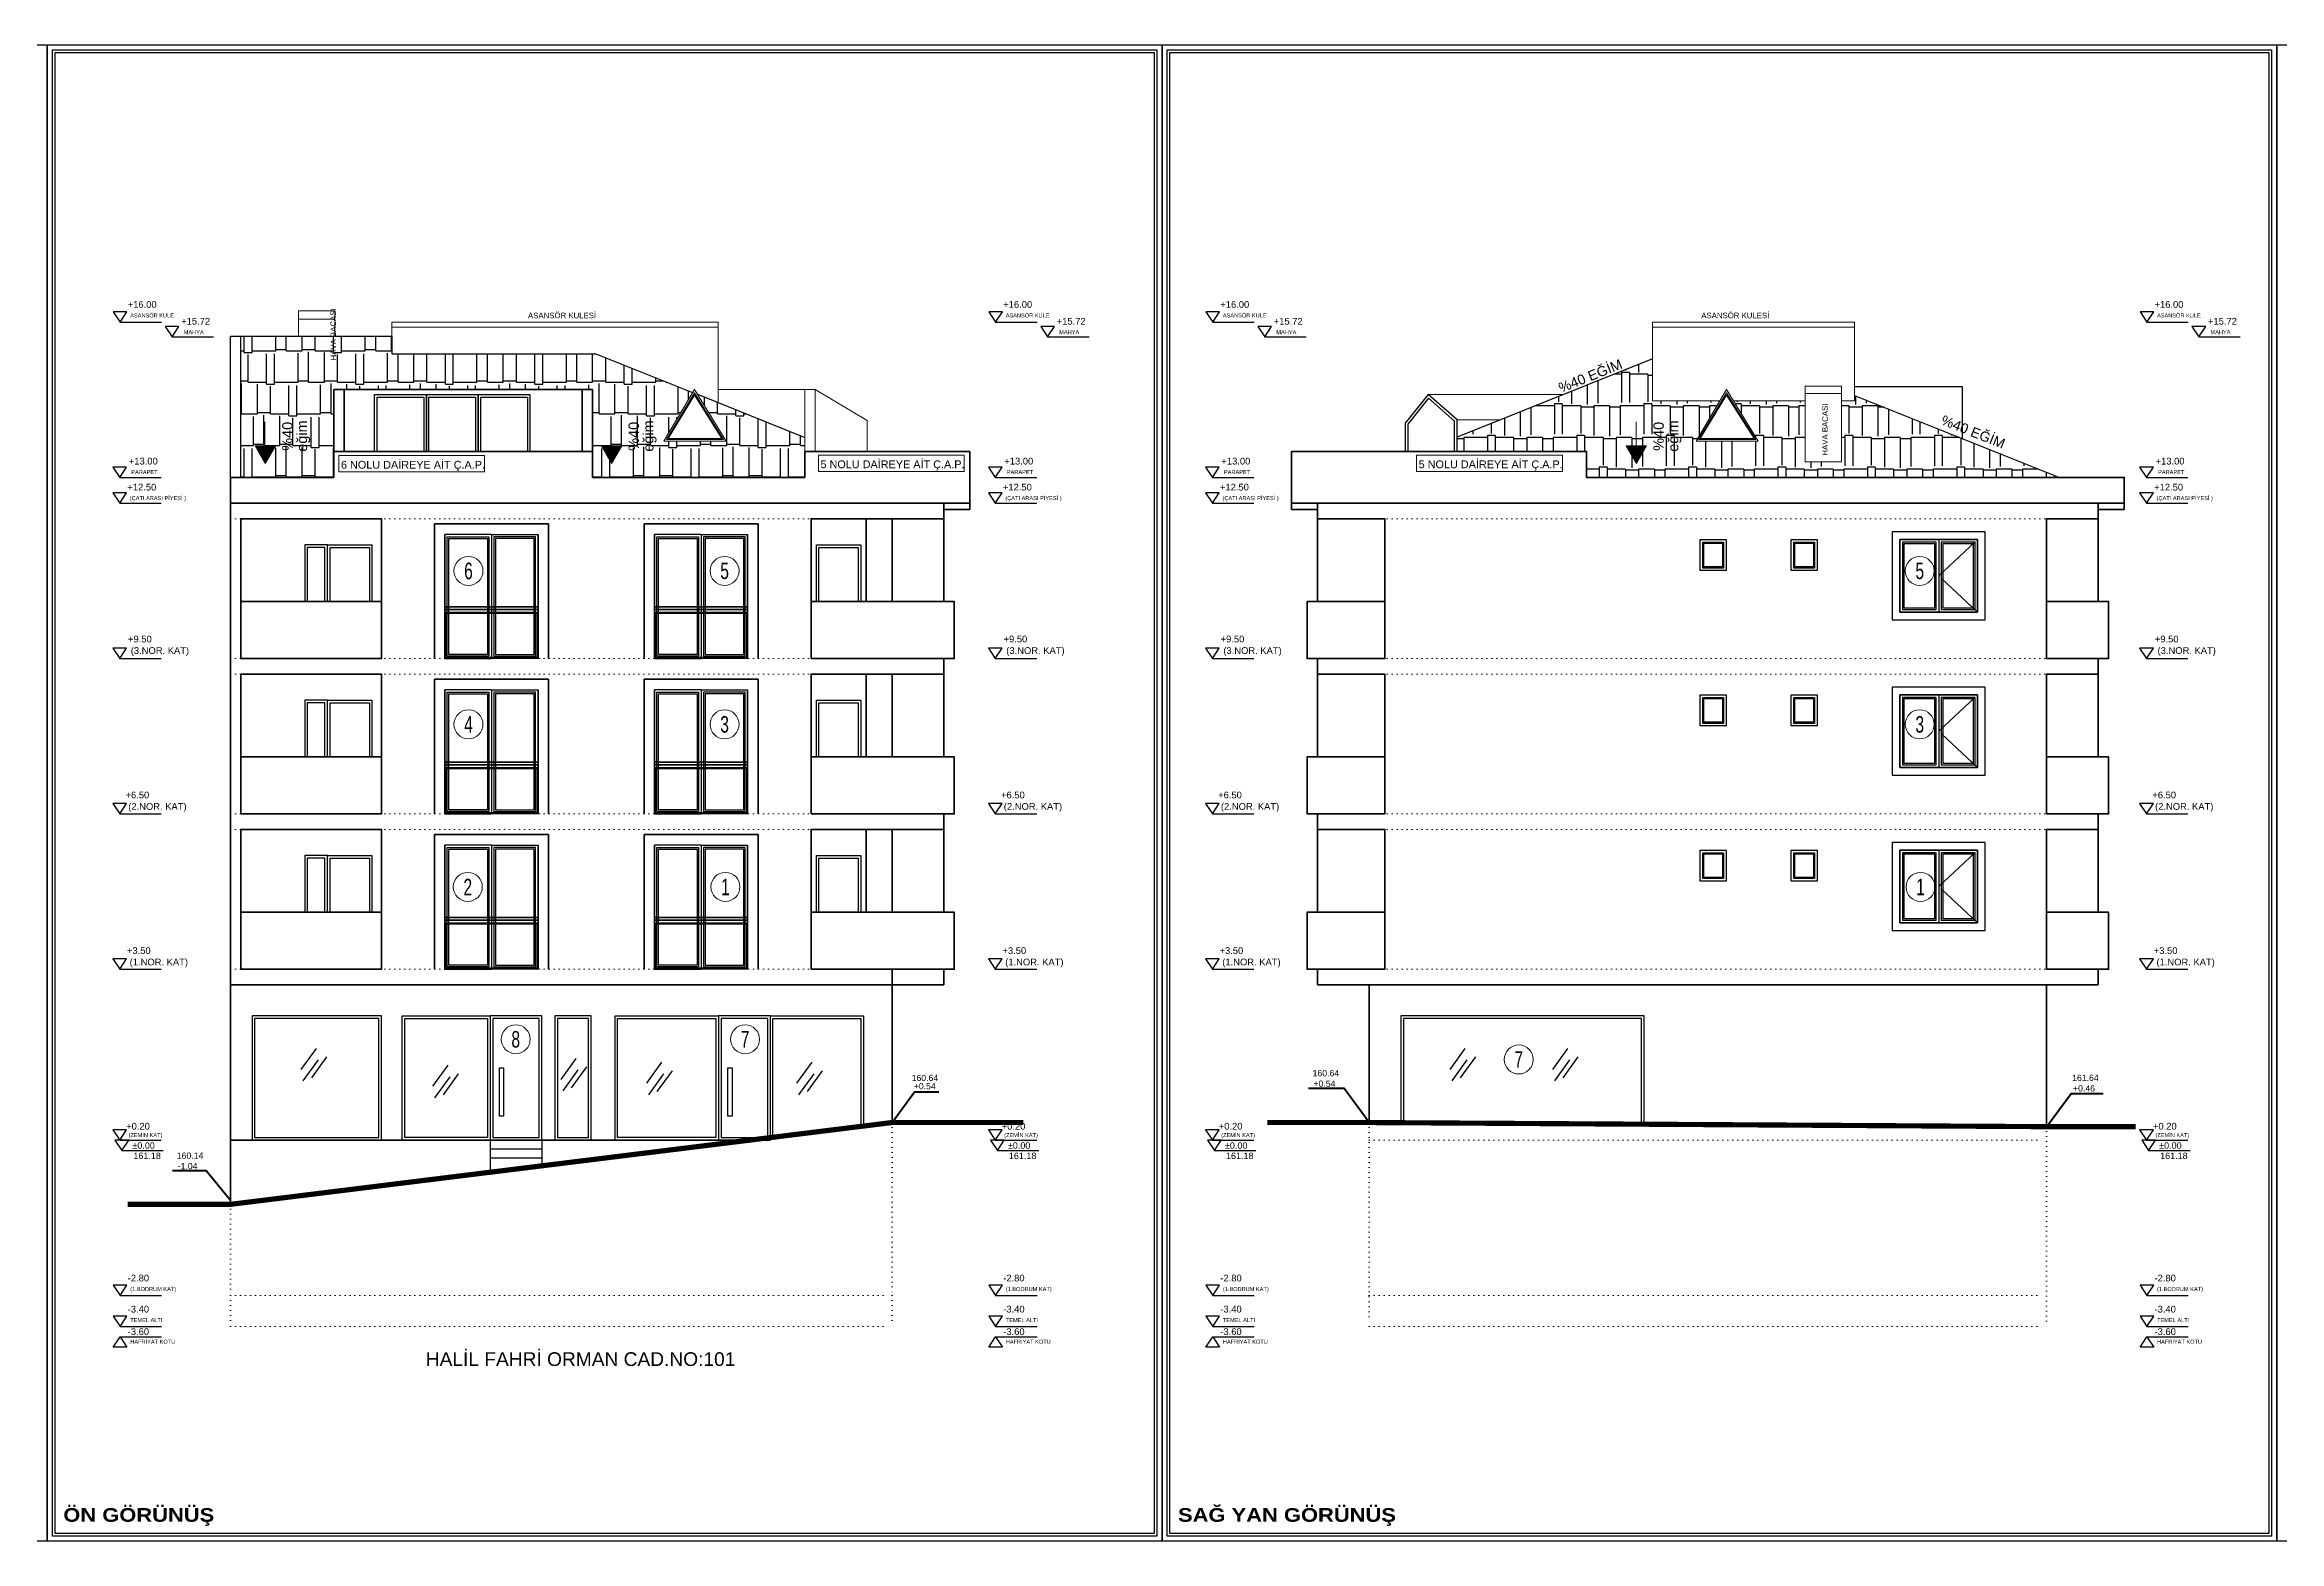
# Model space of a CAD drawing. Extents: x 386248 to 427517, y 4539405 to 4542296.
# Drawn here: x 407766 to 412083, y 4539405 to 4542296 of the extents above; entities that cross this region are included whole.
import ezdxf
from ezdxf.enums import TextEntityAlignment as Align

# ---------------------------------------------------------------- set-up
doc = ezdxf.new("R2010")
doc.units = 0
for name, pattern in [('DOT2', [3.175, 0, -3.175]), ('DUZ', [0]), ('HIDDEN', [9.525, 6.35, -3.175])]:
    doc.linetypes.add(name, pattern=pattern)
for name, color, linetype, lineweight in [('color8', 8, 'Continuous', 15), ('DUVAR', 4, 'Continuous', 35), ('GOR1', 51, 'Continuous', 25), ('GÖRÜNÜŞ', 9, 'Continuous', 30), ('GÖRÜNÜŞLER', 43, 'Continuous', 30), ('ince', 203, 'DUZ', 20), ('KOTLAR', 63, 'Continuous', 30), ('MERDIVEN', 161, 'Continuous', 15), ('MIMARI', 2, 'Continuous', 20), ('SOKAK_ADI', 3, 'Continuous', 0), ('tarama2', 8, 'Continuous', 25), ('TEFRİŞ', 103, 'Continuous', 18), ('YAZI', 7, 'Continuous', 25), ('YAZILAR', 1, 'Continuous', 30), ('ÇATI', 42, 'Continuous', 30)]:
    doc.layers.add(name, color=color, linetype=linetype, lineweight=lineweight)
for name, color, linetype in [('DIM', 7, 'Continuous'), ('DVAR', 24, 'Continuous'), ('pencere', 7, 'Continuous')]:
    doc.layers.add(name, color=color, linetype=linetype)
doc.styles.add('RomanSTA', font='')
doc.styles.get("Standard").update_dxf_attribs({"font": 'arial.ttf'})
doc.styles.add('UNIV', font='', dxfattribs={"width": 0.7})
doc.styles.get('RomanSTA').set_extended_font_data('Arial')
doc.styles.get('UNIV').set_extended_font_data('Comic Sans MS')

# ---------------------------------------------------------------- blocks, each defined once
blk = doc.blocks.new('AKS-NO')
blk.add_circle((0, 0), 35)
at = {"color": 7, "style": 'UNIV', "width": 0.7}
blk.add_attdef('AKS-NO', text='', height=40, dxfattribs=at).set_placement((0, 0), align=Align.MIDDLE)
blk = doc.blocks.new('18011')
at = {"layer": 'DUVAR'}
for p, q in [((394277.7, 4535635.3), (394277.7, 4535895.3)), ((394277.7, 4535895.3), (394497.6, 4535895.3)), ((394497.6, 4535635.3), (394497.6, 4535895.3)), ((394297.7, 4535635.3), (394297.7, 4535875.3)), ((394477.6, 4535635.3), (394477.6, 4535875.3)), ((394297.7, 4535735.3), (394477.6, 4535735.3)), ((394297.7, 4535735.3), (394477.6, 4535735.3)), ((394297.7, 4535735.3), (394477.6, 4535735.3)), ((394297.7, 4535730.3), (394477.6, 4535730.3))]:
    blk.add_line(p, q, dxfattribs=at)
at = {"layer": 'DVAR'}
for points in [[(394297.7, 4535725.3), (394477.6, 4535725.3), (394477.6, 4535635.3), (394297.7, 4535635.3)], [(394299.7, 4535723.3), (394475.6, 4535723.3), (394475.6, 4535637.3), (394299.7, 4535637.3)]]:
    blk.add_lwpolyline(points, close=True, dxfattribs=at)
at = {"layer": 'pencere', "color": 7}
for p, q in [((394297.5, 4535875.3), (394297.5, 4535635.3)), ((394387.6, 4535875.3), (394297.5, 4535875.3)), ((394302.3, 4535640.3), (394302.3, 4535870.3)), ((394302.3, 4535870.3), (394382.7, 4535870.3)), ((394305.2, 4535643.3), (394305.2, 4535867.3)), ((394305.2, 4535867.3), (394379.8, 4535867.3)), ((394379.8, 4535867.3), (394379.8, 4535867.3)), ((394379.8, 4535867.3), (394379.8, 4535643.3)), ((394379.8, 4535867.3), (394379.8, 4535643.3)), ((394382.7, 4535870.3), (394382.7, 4535870.3)), ((394382.7, 4535870.3), (394382.7, 4535640.3)), ((394382.7, 4535870.3), (394382.7, 4535640.3)), ((394387.6, 4535875.3), (394387.6, 4535635.3)), ((394387.6, 4535875.3), (394477.6, 4535875.3)), ((394387.6, 4535875.3), (394387.6, 4535635.3)), ((394392.4, 4535870.3), (394392.4, 4535870.3)), ((394392.4, 4535870.3), (394392.4, 4535640.3)), ((394392.4, 4535870.3), (394392.4, 4535640.3)), ((394472.8, 4535870.3), (394392.4, 4535870.3)), ((394395.3, 4535867.3), (394395.3, 4535867.3)), ((394395.3, 4535867.3), (394395.3, 4535643.3)), ((394395.3, 4535867.3), (394395.3, 4535643.3)), ((394469.9, 4535867.3), (394395.3, 4535867.3)), ((394469.9, 4535643.3), (394469.9, 4535867.3)), ((394472.8, 4535640.3), (394472.8, 4535870.3)), ((394477.6, 4535875.3), (394477.6, 4535635.3)), ((394297.5, 4535635.3), (394387.6, 4535635.3)), ((394382.7, 4535640.3), (394302.3, 4535640.3)), ((394379.8, 4535643.3), (394305.2, 4535643.3)), ((394379.8, 4535643.3), (394379.8, 4535643.3)), ((394382.7, 4535640.3), (394382.7, 4535640.3)), ((394477.6, 4535635.3), (394387.6, 4535635.3)), ((394392.4, 4535640.3), (394392.4, 4535640.3)), ((394392.4, 4535640.3), (394472.8, 4535640.3)), ((394395.3, 4535643.3), (394395.3, 4535643.3)), ((394395.3, 4535643.3), (394469.9, 4535643.3))]:
    blk.add_line(p, q, dxfattribs=at)
at = {"layer": 'pencere', "color": 251, "ltscale": 15}
blk.add_lwpolyline([(394297.7, 4535735.3), (394477.6, 4535735.3), (394477.6, 4535730.3), (394297.7, 4535730.3)], close=True, dxfattribs=at)
blk = doc.blocks.new('KOT KE')
at = {"layer": 'GÖRÜNÜŞLER'}
for p, q in [((447067, 4403103.2), (447080.3, 4403083.2)), ((447093.6, 4403103.2), (447067, 4403103.2)), ((447080.3, 4403083.2), (447093.6, 4403103.2)), ((447080.3, 4403083.2), (447160.3, 4403083.2))]:
    blk.add_line(p, q, dxfattribs=at)
blk = doc.blocks.new('KOKKK')
at = {"layer": 'GÖRÜNÜŞLER'}
for p in [(-48634.8, 135792.5), (-48534.4, 135764.2), (-48635.5, 135492.5), (-48635.5, 135442.5), (-48635.5, 135142.5), (-48635.5, 134842.5), (-48635.5, 134542.5), (-48635.5, 134212.5), (-48631.5, 134192.5), (-48634.8, 133912.5), (-48634.8, 133852.5)]:
    blk.add_blockref('KOT KE', p, dxfattribs=at)
at = {"layer": 'GÖRÜNÜŞLER', "xscale": -1, "rotation": 180}
blk.add_blockref('KOT KE', (-48634.8, 8939998.9), dxfattribs=at)
at = {"layer": 'KOTLAR', "color": 1, "linetype": 'Continuous'}
for s, height, p in [('+16.00', 12.96, (398460.2, 4538903.2)), ('ASANSÖR KULE', 7.776, (398465, 4538884.6)), ('+15.72', 12.96, (398563.5, 4538870.8)), ('MAHYA', 7.78, (398568.4, 4538852.3)), ('+13.00', 12.96, (398462.3, 4538600.6)), ('PARAPET', 7.78, (398467.1, 4538582.1)), ('+12.50', 12.96, (398459.5, 4538550.4)), ('(ÇATI ARASI PİYESİ )', 7.776, (398464.3, 4538531.8)), ('+9.50', 12.96, (398460.8, 4538257)), ('(3.NOR. KAT)', 12.96, (398466.1, 4538234.8)), ('+6.50', 12.96, (398456, 4537955.8)), ('(2.NOR. KAT)', 12.96, (398461.3, 4537933.7)), ('+3.50', 12.96, (398458.7, 4537655.3)), ('(1.NOR. KAT)', 12.96, (398464, 4537633.2)), ('+0.20', 12.96, (398457.2, 4537316.1)), ('(ZEMİN KAT)', 7.776, (398462, 4537301.5)), ('-2.80', 12.96, (398460.2, 4537022.8)), ('-3.40', 12.96, (398460.2, 4536962.8)), ('(1.BODRUM KAT)', 7.776, (398465.1, 4537004.2)), ('-3.60', 12.96, (398460.2, 4536919.4)), ('TEMEL ALTI', 7.78, (398465.1, 4536944.2)), ('HAFRİYAT KOTU', 7.776, (398465.1, 4536902.5))]:
    blk.add_text(s, height=height, rotation=360, dxfattribs=at).set_placement(p)
at = {"layer": 'YAZI', "color": 20, "linetype": 'Continuous'}
for s, p in [('%%p0.00', (398469.2, 4537279.1)), ('161.18', (398471.1, 4537259.1))]:
    blk.add_text(s, height=12.44, dxfattribs=at).set_placement(p)
blk = doc.blocks.new('G$C086A00F8')
blk.add_line((18.9, 80.4), (18.9, 30.3))
blk.add_lwpolyline([(39.4, 34.1), (19.7, 0), (0, 34)], close=True)
for points in [[(19.7, 0), (39.4, 34.1), (0, 34)], [(39.4, 34.1), (0, 34), (19.7, 0), (39.4, 34.1)], [(0, 34), (19.7, 0), (39.4, 34.1), (0, 34)]]:
    blk.add_solid(points)
for s, p in [('%40', (72.5, 24.7)), ('eğim', (100.6, 22.8))]:
    blk.add_text(s, height=20, rotation=90).set_placement(p)

msp = doc.modelspace()

# ---------------------------------------------------------------- hatches: boundary and pattern name
at = {"layer": 'tarama2'}
h = msp.add_hatch(dxfattribs=at)
h.set_pattern_fill('AR-RSHKE', color=16, scale=0.2, angle=360)
h.set_pattern_definition([(360, (10588.43, 3171.74), (129.54, 60.96), [30.48, -25.4, 35.56, -15.24, 45.72, -20.32]), (360, (10618.91, 3174.28), (129.54, 60.96), [25.4, -96.52, 20.32, -30.48]), (360, (10679.87, 3167.93), (129.54, 60.96), [15.24, -157.48]), (90, (10588.428, 3171.74), (-43.18, 60.96), [58.42, -185.42]), (90, (10618.908, 3171.74), (-43.18, 60.96), [57.15, -186.69]), (90, (10644.308, 3171.74), (-43.18, 60.96), [53.34, -190.5]), (90, (10679.868, 3167.93), (-43.18, 60.96), [58.42, -185.42]), (90, (10695.108, 3167.93), (-43.18, 60.96), [58.42, -185.42]), (90, (10740.828, 3171.74), (-43.18, 60.96), [55.88, -187.96])])
h.paths.add_polyline_path([(408325.193, 4541460.014), (408325.193, 4541630.014), (408824.853, 4541630.014), (408824.853, 4541460.014), (409234.977, 4541460.014), (409234.977, 4541537.366), (409027.251, 4541620.457), (409082.631, 4541530.014), (408962.631, 4541530.014), (409018.038, 4541624.142), (408831.302, 4541698.836), (408437.193, 4541698.836), (408437.193, 4541732.014), (408145.193, 4541732.014), (408145.193, 4541460.014)])
h = msp.add_hatch(dxfattribs=at)
h.set_pattern_fill('AR-RSHKE', color=1, scale=0.2, angle=180)
h.set_pattern_definition([(180, (-62204.12, 128703.66), (-129.54, -60.96), [30.48, -25.4, 35.56, -15.24, 45.72, -20.32]), (180, (-62234.6, 128701.12), (-129.54, -60.96), [25.4, -96.52, 20.32, -30.48]), (180, (-62295.56, 128707.47), (-129.54, -60.96), [15.24, -157.48]), (270, (-62204.12, 128703.66), (43.18, -60.96), [58.42, -185.42]), (270, (-62234.6, 128703.66), (43.18, -60.96), [57.15, -186.69]), (270, (-62260, 128703.66), (43.18, -60.96), [53.34, -190.5]), (270, (-62295.56, 128707.47), (43.18, -60.96), [58.42, -185.42]), (270, (-62310.8, 128707.47), (43.18, -60.96), [58.42, -185.42]), (270, (-62356.52, 128703.66), (43.18, -60.96), [55.88, -187.96])])
h.paths.add_polyline_path([(410872.673, 4541689.038), (410700.114, 4541620.014), (410577.287, 4541570.883), (410495.02, 4541537.976), (410495.02, 4541510.014), (410745.094, 4541510.014), (410745.094, 4541460.014), (411658.717, 4541460.014), (411471.635, 4541534.847), (411262.673, 4541618.432), (411262.673, 4541608.014), (411237.673, 4541608.014), (411237.673, 4541490.014), (411167.673, 4541490.014), (411167.673, 4541608.014), (411029.012, 4541608.014), (411076.773, 4541530.014), (410956.773, 4541530.014), (411002.686, 4541608.014), (410872.673, 4541608.014)])

# ---------------------------------------------------------------- linework, layer by layer
at = {"layer": 'color8'}
for p, q in [((409021.448, 4541629.934), (408962.631, 4541530.014)), ((409021.448, 4541623.226), (408967.485, 4541533.014)), ((409021.448, 4541618.754), (408970.721, 4541535.014)), ((409021.448, 4541629.934), (409082.631, 4541530.014)), ((409021.448, 4541623.226), (409077.777, 4541533.014)), ((409021.448, 4541618.754), (409074.541, 4541535.014)), ((409067.193, 4541630.014), (409254.977, 4541630.014)), ((409234.977, 4541460.014), (409234.977, 4541630.014)), ((409254.977, 4541510.014), (409254.977, 4541630.014)), ((409254.977, 4541630.014), (409355.474, 4541570.014)), ((411015.589, 4541629.934), (410956.773, 4541530.014)), ((411015.589, 4541623.226), (410961.627, 4541533.014)), ((411015.589, 4541618.754), (410964.863, 4541535.014)), ((411015.589, 4541629.934), (411076.773, 4541530.014)), ((411015.589, 4541623.226), (411071.918, 4541533.014)), ((411015.589, 4541618.754), (411068.682, 4541535.014)), ((409355.474, 4541510.014), (409355.474, 4541570.014)), ((409082.631, 4541530.014), (408962.631, 4541530.014)), ((409077.777, 4541533.014), (408967.485, 4541533.014)), ((409074.541, 4541535.014), (408970.721, 4541535.014)), ((411076.773, 4541530.014), (410956.773, 4541530.014)), ((411071.918, 4541533.014), (410961.627, 4541533.014)), ((411068.682, 4541535.014), (410964.863, 4541535.014))]:
    msp.add_line(p, q, dxfattribs=at)
at = {"layer": 'DUVAR'}
for p, q in [((408325.193, 4541460.014), (408325.193, 4541630.014)), ((408325.193, 4541630.014), (408824.853, 4541630.014)), ((408345.193, 4541510.014), (408345.193, 4541630.014)), ((408804.806, 4541510.014), (408804.806, 4541630.014)), ((408824.853, 4541460.014), (408824.853, 4541630.014)), ((409234.977, 4541460.014), (409234.977, 4541510.014)), ((409234.977, 4541510.014), (409553.358, 4541510.014)), ((409553.358, 4541460.014), (409553.358, 4541510.014)), ((408125.193, 4541110.014), (408125.193, 4541410.014)), ((409353.358, 4541220.014), (409353.358, 4541380.014)), ((409403.509, 4541220.014), (409403.509, 4541380.014)), ((409503.358, 4541410.014), (409503.358, 4541220.014)), ((410225.114, 4541410.014), (410225.114, 4541220.014)), ((411733.717, 4541410.014), (411733.717, 4541220.014)), ((408125.193, 4540810.014), (408125.193, 4541110.014)), ((409353.358, 4540920.014), (409353.358, 4541080.014)), ((409403.509, 4540920.014), (409403.509, 4541080.014)), ((409503.358, 4541110.014), (409503.358, 4540920.014)), ((410225.114, 4541110.014), (410225.114, 4540920.014)), ((411733.717, 4541110.014), (411733.717, 4540920.014)), ((408125.193, 4540510.014), (408125.193, 4540810.014)), ((409353.358, 4540620.014), (409353.358, 4540780.014)), ((409403.509, 4540620.014), (409403.509, 4540780.014)), ((409503.358, 4540810.014), (409503.358, 4540620.014)), ((410225.114, 4540810.014), (410225.114, 4540620.014)), ((411733.717, 4540810.014), (411733.717, 4540620.014)), ((408125.193, 4540510.014), (408125.193, 4540056.014)), ((408125.193, 4540480.014), (409503.358, 4540480.014)), ((409403.358, 4540510.014), (409403.358, 4540214.014)), ((409503.358, 4540510.014), (409503.358, 4540480.014)), ((410225.114, 4540510.014), (410225.114, 4540480.014)), ((410225.114, 4540480.014), (411733.717, 4540480.014)), ((410325.114, 4540480.014), (410325.114, 4540214.014)), ((411633.717, 4540480.014), (411633.717, 4540206.014)), ((411733.717, 4540510.014), (411733.717, 4540480.014)), ((408125.193, 4540180.014), (409128.31, 4540180.014))]:
    msp.add_line(p, q, dxfattribs=at)
for points in [[(408325.193, 4541460.014), (408325.193, 4541510.014), (408824.853, 4541510.014), (408824.853, 4541460.014)], [(410175.114, 4541460.014), (410175.114, 4541510.014), (410745.094, 4541510.014), (410745.094, 4541460.014)], [(408125.193, 4541410.014), (408125.193, 4541460.014), (408325.193, 4541460.014)], [(409553.358, 4541460.014), (409553.358, 4541410.014), (409503.358, 4541410.014), (408125.193, 4541410.014)], [(408824.853, 4541460.014), (409234.977, 4541460.014)], [(410175.114, 4541460.014), (410175.114, 4541410.014), (411783.717, 4541410.014), (411783.717, 4541460.014), (410745.094, 4541460.014)], [(408145.193, 4541110.014), (408416.806, 4541110.014), (408416.806, 4541220.014), (408145.193, 4541220.014), (408145.193, 4541110.014), (408145.193, 4541380.014), (408416.806, 4541380.014), (408416.806, 4541220.014)], [(409246.806, 4541220.014), (409246.806, 4541380.014), (409503.358, 4541380.014)], [(409553.358, 4541410.014), (409553.358, 4541398.014), (409503.358, 4541398.014)], [(410225.114, 4541410.014), (410175.114, 4541410.014), (410175.114, 4541398.014), (410225.114, 4541398.014)], [(410225.114, 4541110.014), (410355.114, 4541110.014), (410355.114, 4541220.014), (410225.114, 4541220.014), (410355.114, 4541220.014), (410355.114, 4541380.014), (410225.114, 4541380.014)], [(411633.717, 4541110.014), (411633.717, 4541380.014), (411733.717, 4541380.014)], [(411733.717, 4541410.014), (411783.717, 4541410.014), (411783.717, 4541398.014), (411733.717, 4541398.014)], [(410225.114, 4541220.014), (410205.114, 4541220.014), (410205.114, 4541110.014), (410225.114, 4541110.014)], [(411633.717, 4541110.014), (411753.717, 4541110.014), (411753.717, 4541220.014), (411633.717, 4541220.014), (411633.717, 4541110.014)], [(408145.193, 4540810.014), (408416.806, 4540810.014), (408416.806, 4540920.014), (408145.193, 4540920.014), (408145.193, 4540810.014), (408145.193, 4541080.014), (408416.806, 4541080.014), (408416.806, 4540920.014)], [(409246.806, 4540920.014), (409246.806, 4541080.014), (409503.358, 4541080.014)], [(410225.114, 4540810.014), (410355.114, 4540810.014), (410355.114, 4540920.014), (410225.114, 4540920.014), (410355.114, 4540920.014), (410355.114, 4541080.014), (410225.114, 4541080.014)], [(411633.717, 4540810.014), (411633.717, 4541080.014), (411733.717, 4541080.014)], [(410225.114, 4540920.014), (410205.114, 4540920.014), (410205.114, 4540810.014), (410225.114, 4540810.014)], [(411633.717, 4540810.014), (411753.717, 4540810.014), (411753.717, 4540920.014), (411633.717, 4540920.014), (411633.717, 4540810.014)], [(408145.193, 4540510.014), (408416.806, 4540510.014), (408416.806, 4540620.014), (408145.193, 4540620.014), (408145.193, 4540510.014), (408145.193, 4540780.014), (408416.806, 4540780.014), (408416.806, 4540620.014)], [(409246.806, 4540620.014), (409246.806, 4540780.014), (409503.358, 4540780.014)], [(410225.114, 4540510.014), (410355.114, 4540510.014), (410355.114, 4540620.014), (410225.114, 4540620.014), (410355.114, 4540620.014), (410355.114, 4540780.014), (410225.114, 4540780.014)], [(411633.717, 4540510.014), (411633.717, 4540780.014), (411733.717, 4540780.014)], [(410225.114, 4540620.014), (410205.114, 4540620.014), (410205.114, 4540510.014), (410225.114, 4540510.014)], [(411633.717, 4540510.014), (411753.717, 4540510.014), (411753.717, 4540620.014), (411633.717, 4540620.014), (411633.717, 4540510.014)]]:
    msp.add_lwpolyline(points, dxfattribs=at)
for points in [[(409246.806, 4541110.014), (409523.358, 4541110.014), (409523.358, 4541220.014), (409246.806, 4541220.014)], [(409246.806, 4540810.014), (409523.358, 4540810.014), (409523.358, 4540920.014), (409246.806, 4540920.014)], [(409246.806, 4540510.014), (409523.358, 4540510.014), (409523.358, 4540620.014), (409246.806, 4540620.014)]]:
    msp.add_lwpolyline(points, close=True, dxfattribs=at)
at = {"layer": 'DVAR'}
for points in [[(411515.38, 4541355.014), (411335.395, 4541355.014), (411335.395, 4541185.014), (411515.38, 4541185.014)], [(411500.38, 4541340.014), (411350.395, 4541340.014), (411350.395, 4541200.014), (411500.38, 4541200.014)], [(411515.38, 4541055.014), (411335.395, 4541055.014), (411335.395, 4540885.014), (411515.38, 4540885.014)], [(411500.38, 4541040.014), (411350.395, 4541040.014), (411350.395, 4540900.014), (411500.38, 4540900.014)], [(411515.38, 4540755.014), (411335.395, 4540755.014), (411335.395, 4540585.014), (411515.38, 4540585.014)], [(411500.38, 4540740.014), (411350.395, 4540740.014), (411350.395, 4540600.014), (411500.38, 4540600.014)]]:
    msp.add_lwpolyline(points, close=True, dxfattribs=at)
at = {"layer": 'GOR1'}
msp.add_lwpolyline([(411471.635, 4541534.847), (411471.635, 4541634.847), (411262.673, 4541634.847)], dxfattribs=at)
at = {"layer": 'GOR1', "color": 3, "lineweight": 40}
for points in [[(409403.358, 4540214.014), (409446.668, 4540273.409), (409493.814, 4540273.409)], [(410325.114, 4540214.014), (410276.89, 4540279.45), (410207.711, 4540279.45)], [(411633.717, 4540206.014), (411681.452, 4540270.017), (411743.314, 4540270.017)], [(408125.193, 4540063.707), (408078.493, 4540120.437), (408013.035, 4540120.437)]]:
    msp.add_lwpolyline(points, dxfattribs=at)
at = {"layer": 'ince'}
for p, q in [((408437.193, 4541760.014), (409067.193, 4541760.014)), ((408437.193, 4541732.014), (408437.193, 4541760.014)), ((408437.193, 4541750.014), (409067.193, 4541750.014)), ((409067.193, 4541760.014), (409067.193, 4541604.48)), ((410872.673, 4541760.014), (410872.673, 4541608.014)), ((410872.673, 4541760.014), (411262.673, 4541760.014)), ((410872.673, 4541750.014), (411262.673, 4541750.014)), ((411262.673, 4541608.014), (411262.673, 4541760.014)), ((411002.686, 4541608.014), (410872.673, 4541608.014)), ((411167.673, 4541608.014), (411029.012, 4541608.014)), ((411262.673, 4541608.014), (411237.673, 4541608.014)), ((410394.752, 4541564.597), (410394.752, 4541510.014)), ((410495.02, 4541570.883), (410495.02, 4541510.014))]:
    msp.add_line(p, q, dxfattribs=at)
at = {"layer": 'ince', "linetype": 'DOT2', "ltscale": 3}
for p, q in [((408125.193, 4541410.014), (409503.358, 4541410.014)), ((408125.193, 4541380.014), (409503.358, 4541380.014)), ((410225.114, 4541410.014), (411733.717, 4541410.014)), ((410225.114, 4541380.014), (411733.717, 4541380.014)), ((408125.193, 4541110.014), (409503.358, 4541110.014)), ((408125.193, 4541080.014), (409503.358, 4541080.014)), ((410225.114, 4541110.014), (411733.717, 4541110.014)), ((410225.114, 4541080.014), (411733.717, 4541080.014)), ((408125.193, 4540810.014), (409503.358, 4540810.014)), ((408125.193, 4540780.014), (409503.358, 4540780.014)), ((410225.114, 4540810.014), (411733.717, 4540810.014)), ((410225.114, 4540780.014), (411733.717, 4540780.014)), ((408125.193, 4540510.014), (409503.358, 4540510.014)), ((410225.114, 4540510.014), (411733.717, 4540510.014)), ((409403.358, 4540214.014), (409403.358, 4539880.014)), ((410325.114, 4540214.014), (410325.114, 4539820.014)), ((410325.114, 4540180.014), (411633.717, 4540180.014)), ((411633.717, 4540206.014), (411633.717, 4539820.014)), ((408125.193, 4540056.014), (408125.193, 4539880.014)), ((408125.193, 4539880.014), (409403.358, 4539880.014)), ((408125.193, 4539880.014), (408125.193, 4539820.014)), ((409403.358, 4539880.014), (409403.358, 4539820.014)), ((410325.114, 4539880.014), (411633.717, 4539880.014)), ((408125.193, 4539820.014), (409403.358, 4539820.014)), ((410325.114, 4539820.014), (411633.717, 4539820.014))]:
    msp.add_line(p, q, dxfattribs=at)
at = {"layer": 'ince'}
for points in [[(408326.806, 4541732.014), (408326.806, 4541782.014), (408256.806, 4541782.014), (408256.806, 4541732.014), (408326.806, 4541732.014)], [(410438.858, 4541620.014), (410394.752, 4541564.597)], [(410438.858, 4541620.014), (410495.02, 4541570.883)], [(410438.858, 4541620.014), (410700.114, 4541620.014)], [(410495.02, 4541570.883), (410577.287, 4541570.883)]]:
    msp.add_lwpolyline(points, dxfattribs=at)
for points in [[(408256.806, 4541782.014), (408326.806, 4541782.014), (408326.806, 4541765.347), (408256.806, 4541765.347)], [(411167.673, 4541635.926), (411237.673, 4541635.926), (411237.673, 4541490.014), (411167.673, 4541490.014)], [(411167.673, 4541635.926), (411237.673, 4541635.926), (411237.673, 4541622.247), (411167.673, 4541622.247)]]:
    msp.add_lwpolyline(points, close=True, dxfattribs=at)
at = {"layer": 'MIMARI'}
for points in [[(408334.804, 4541502.133), (408616.308, 4541502.133), (408616.308, 4541470.634), (408334.804, 4541470.634)], [(409261.187, 4541503.031), (409542.69, 4541503.031), (409542.69, 4541471.532), (409261.187, 4541471.532)], [(410416.82, 4541503.031), (410698.324, 4541503.031), (410698.324, 4541471.532), (410416.82, 4541471.532)]]:
    msp.add_lwpolyline(points, close=True, dxfattribs=at)
at = {"layer": 'pencere', "color": 7}
for p, q in [((411350.38, 4541340.014), (411350.395, 4541340.014)), ((411350.38, 4541200.014), (411350.38, 4541340.014)), ((411350.395, 4541340.014), (411350.395, 4541200.014)), ((411350.395, 4541340.014), (411425.321, 4541340.014)), ((411355.223, 4541335.014), (411355.226, 4541335.014)), ((411355.223, 4541335.014), (411355.223, 4541205.014)), ((411355.226, 4541335.014), (411355.226, 4541205.014)), ((411420.492, 4541335.014), (411355.226, 4541335.014)), ((411358.123, 4541332.014), (411358.128, 4541332.014)), ((411358.123, 4541332.014), (411358.123, 4541208.014)), ((411358.128, 4541332.014), (411358.128, 4541208.014)), ((411417.598, 4541332.014), (411358.128, 4541332.014)), ((411417.598, 4541208.014), (411417.598, 4541332.014)), ((411420.492, 4541205.014), (411420.492, 4541335.014)), ((411425.321, 4541340.014), (411425.321, 4541200.014)), ((411425.321, 4541340.014), (411500.38, 4541340.014)), ((411430.149, 4541335.014), (411430.152, 4541335.014)), ((411430.149, 4541335.014), (411430.149, 4541205.014)), ((411430.152, 4541335.014), (411430.152, 4541205.014)), ((411495.567, 4541335.014), (411430.152, 4541335.014)), ((411433.049, 4541332.014), (411433.053, 4541332.014)), ((411433.049, 4541332.014), (411433.049, 4541208.014)), ((411433.053, 4541332.014), (411433.053, 4541208.014)), ((411492.672, 4541332.014), (411433.053, 4541332.014)), ((411492.672, 4541208.014), (411492.672, 4541332.014)), ((411495.567, 4541205.014), (411495.567, 4541335.014)), ((411500.38, 4541340.014), (411500.38, 4541200.014)), ((411355.226, 4541205.014), (411355.223, 4541205.014)), ((411355.226, 4541205.014), (411420.492, 4541205.014)), ((411358.128, 4541208.014), (411358.123, 4541208.014)), ((411358.128, 4541208.014), (411417.598, 4541208.014)), ((411430.152, 4541205.014), (411430.149, 4541205.014)), ((411430.152, 4541205.014), (411495.567, 4541205.014)), ((411433.053, 4541208.014), (411433.049, 4541208.014)), ((411433.053, 4541208.014), (411492.672, 4541208.014)), ((411350.395, 4541200.014), (411350.38, 4541200.014)), ((411425.321, 4541200.014), (411350.395, 4541200.014)), ((411500.38, 4541200.014), (411425.321, 4541200.014)), ((411350.38, 4541040.014), (411350.395, 4541040.014)), ((411350.38, 4540900.014), (411350.38, 4541040.014)), ((411350.395, 4541040.014), (411350.395, 4540900.014)), ((411350.395, 4541040.014), (411425.321, 4541040.014)), ((411355.223, 4541035.014), (411355.226, 4541035.014)), ((411355.223, 4541035.014), (411355.223, 4540905.014)), ((411355.226, 4541035.014), (411355.226, 4540905.014)), ((411420.492, 4541035.014), (411355.226, 4541035.014)), ((411358.123, 4541032.014), (411358.128, 4541032.014)), ((411358.123, 4541032.014), (411358.123, 4540908.014)), ((411358.128, 4541032.014), (411358.128, 4540908.014)), ((411417.598, 4541032.014), (411358.128, 4541032.014)), ((411417.598, 4540908.014), (411417.598, 4541032.014)), ((411420.492, 4540905.014), (411420.492, 4541035.014)), ((411425.321, 4541040.014), (411425.321, 4540900.014)), ((411425.321, 4541040.014), (411500.38, 4541040.014)), ((411430.149, 4541035.014), (411430.152, 4541035.014)), ((411430.149, 4541035.014), (411430.149, 4540905.014)), ((411430.152, 4541035.014), (411430.152, 4540905.014)), ((411495.567, 4541035.014), (411430.152, 4541035.014)), ((411433.049, 4541032.014), (411433.053, 4541032.014)), ((411433.049, 4541032.014), (411433.049, 4540908.014)), ((411433.053, 4541032.014), (411433.053, 4540908.014)), ((411492.672, 4541032.014), (411433.053, 4541032.014)), ((411492.672, 4540908.014), (411492.672, 4541032.014)), ((411495.567, 4540905.014), (411495.567, 4541035.014)), ((411500.38, 4541040.014), (411500.38, 4540900.014)), ((411355.226, 4540905.014), (411355.223, 4540905.014)), ((411355.226, 4540905.014), (411420.492, 4540905.014)), ((411358.128, 4540908.014), (411358.123, 4540908.014)), ((411358.128, 4540908.014), (411417.598, 4540908.014)), ((411430.152, 4540905.014), (411430.149, 4540905.014)), ((411430.152, 4540905.014), (411495.567, 4540905.014)), ((411433.053, 4540908.014), (411433.049, 4540908.014)), ((411433.053, 4540908.014), (411492.672, 4540908.014)), ((411350.395, 4540900.014), (411350.38, 4540900.014)), ((411425.321, 4540900.014), (411350.395, 4540900.014)), ((411500.38, 4540900.014), (411425.321, 4540900.014)), ((411350.38, 4540740.014), (411350.395, 4540740.014)), ((411350.38, 4540600.014), (411350.38, 4540740.014)), ((411350.395, 4540740.014), (411350.395, 4540600.014)), ((411350.395, 4540740.014), (411425.321, 4540740.014)), ((411355.223, 4540735.014), (411355.226, 4540735.014)), ((411355.223, 4540735.014), (411355.223, 4540605.014)), ((411355.226, 4540735.014), (411355.226, 4540605.014)), ((411420.492, 4540735.014), (411355.226, 4540735.014)), ((411358.123, 4540732.014), (411358.128, 4540732.014)), ((411358.123, 4540732.014), (411358.123, 4540608.014)), ((411358.128, 4540732.014), (411358.128, 4540608.014)), ((411417.598, 4540732.014), (411358.128, 4540732.014)), ((411417.598, 4540608.014), (411417.598, 4540732.014)), ((411420.492, 4540605.014), (411420.492, 4540735.014)), ((411425.321, 4540740.014), (411425.321, 4540600.014)), ((411425.321, 4540740.014), (411500.38, 4540740.014)), ((411430.149, 4540735.014), (411430.152, 4540735.014)), ((411430.149, 4540735.014), (411430.149, 4540605.014)), ((411430.152, 4540735.014), (411430.152, 4540605.014)), ((411495.567, 4540735.014), (411430.152, 4540735.014)), ((411433.049, 4540732.014), (411433.053, 4540732.014)), ((411433.049, 4540732.014), (411433.049, 4540608.014)), ((411433.053, 4540732.014), (411433.053, 4540608.014)), ((411492.672, 4540732.014), (411433.053, 4540732.014)), ((411492.672, 4540608.014), (411492.672, 4540732.014)), ((411495.567, 4540605.014), (411495.567, 4540735.014)), ((411500.38, 4540740.014), (411500.38, 4540600.014)), ((411350.395, 4540600.014), (411350.38, 4540600.014)), ((411425.321, 4540600.014), (411350.395, 4540600.014)), ((411355.226, 4540605.014), (411355.223, 4540605.014)), ((411355.226, 4540605.014), (411420.492, 4540605.014)), ((411358.128, 4540608.014), (411358.123, 4540608.014)), ((411358.128, 4540608.014), (411417.598, 4540608.014)), ((411500.38, 4540600.014), (411425.321, 4540600.014)), ((411430.152, 4540605.014), (411430.149, 4540605.014)), ((411430.152, 4540605.014), (411495.567, 4540605.014)), ((411433.053, 4540608.014), (411433.049, 4540608.014)), ((411433.053, 4540608.014), (411492.672, 4540608.014))]:
    msp.add_line(p, q, dxfattribs=at)
at = {"layer": 'pencere'}
for p, q in [((408290.603, 4540357.249), (408261.38, 4540316.728)), ((408310.863, 4540340.885), (408281.641, 4540300.363)), ((410510.032, 4540357.249), (410480.81, 4540316.728)), ((410530.293, 4540340.885), (410501.071, 4540300.363)), ((410708.256, 4540357.249), (410679.034, 4540316.728)), ((410728.517, 4540340.885), (410699.295, 4540300.363)), ((408294.499, 4540335.04), (408265.277, 4540294.519)), ((408544.913, 4540324.708), (408515.69, 4540284.187)), ((408548.809, 4540302.499), (408519.587, 4540261.978)), ((408565.174, 4540308.344), (408535.951, 4540267.822)), ((408792.549, 4540337.934), (408763.327, 4540297.412)), ((408796.446, 4540315.725), (408767.223, 4540275.203)), ((408812.81, 4540321.569), (408783.588, 4540281.048)), ((408958.143, 4540330.531), (408928.92, 4540290.009)), ((408962.039, 4540308.322), (408932.817, 4540267.8)), ((408978.403, 4540314.166), (408949.181, 4540273.645)), ((409248.144, 4540330.531), (409218.921, 4540290.009)), ((409252.04, 4540308.322), (409222.817, 4540267.8)), ((409268.404, 4540314.166), (409239.182, 4540273.645)), ((410513.928, 4540335.04), (410484.706, 4540294.519)), ((410712.153, 4540335.04), (410682.93, 4540294.519)), ((408626.803, 4540180.014), (408626.803, 4540118.02)), ((408726.806, 4540180.014), (408726.806, 4540130.382)), ((408626.803, 4540163.014), (408726.806, 4540163.014)), ((408626.803, 4540146.014), (408726.806, 4540146.014))]:
    msp.add_line(p, q, dxfattribs=at)
for points in [[(408403.768, 4541510.014), (408403.768, 4541620.014), (408503.768, 4541620.014), (408503.768, 4541510.014)], [(408408.768, 4541510.014), (408408.768, 4541615.014), (408498.768, 4541615.014), (408498.768, 4541510.014)], [(408503.768, 4541510.014), (408503.768, 4541620.014), (408603.768, 4541620.014), (408603.768, 4541510.014)], [(408508.768, 4541510.014), (408508.768, 4541615.014), (408598.768, 4541615.014), (408598.768, 4541510.014)], [(408603.768, 4541510.014), (408603.768, 4541620.014), (408703.768, 4541620.014), (408703.768, 4541510.014)], [(408608.768, 4541510.014), (408608.768, 4541615.014), (408698.768, 4541615.014), (408698.768, 4541510.014)], [(410495.02, 4541510.014), (410495.02, 4541537.976), (410495.02, 4541570.883), (410438.858, 4541620.014), (410394.752, 4541564.597), (410394.752, 4541510.014)], [(410490.02, 4541510.014), (410490.02, 4541537.976), (410490.02, 4541568.614), (410439.508, 4541612.802), (410399.752, 4541562.851), (410399.752, 4541510.014)], [(408312.792, 4541220.014), (408312.792, 4541329.703), (408268.609, 4541329.703), (408268.609, 4541220.014)], [(408307.792, 4541220.014), (408307.792, 4541324.703), (408273.609, 4541324.703), (408273.609, 4541220.014)], [(408312.792, 4541220.014), (408312.792, 4541329.703), (408398.609, 4541329.703), (408398.609, 4541220.014)], [(408317.792, 4541220.014), (408317.792, 4541324.703), (408393.609, 4541324.703), (408393.609, 4541220.014)], [(409257.141, 4541220.014), (409257.141, 4541329.703), (409342.959, 4541329.703), (409342.959, 4541220.014)], [(409262.141, 4541220.014), (409262.141, 4541324.703), (409337.959, 4541324.703), (409337.959, 4541220.014)], [(408312.792, 4540920.014), (408312.792, 4541029.703), (408268.609, 4541029.703), (408268.609, 4540920.014)], [(408307.792, 4540920.014), (408307.792, 4541024.703), (408273.609, 4541024.703), (408273.609, 4540920.014)], [(408312.792, 4540920.014), (408312.792, 4541029.703), (408398.609, 4541029.703), (408398.609, 4540920.014)], [(408317.792, 4540920.014), (408317.792, 4541024.703), (408393.609, 4541024.703), (408393.609, 4540920.014)], [(409257.141, 4540920.014), (409257.141, 4541029.703), (409342.959, 4541029.703), (409342.959, 4540920.014)], [(409262.141, 4540920.014), (409262.141, 4541024.703), (409337.959, 4541024.703), (409337.959, 4540920.014)], [(408312.792, 4540620.014), (408312.792, 4540729.703), (408268.609, 4540729.703), (408268.609, 4540620.014)], [(408312.792, 4540620.014), (408312.792, 4540729.703), (408398.609, 4540729.703), (408398.609, 4540620.014)], [(409257.141, 4540620.014), (409257.141, 4540729.703), (409342.959, 4540729.703), (409342.959, 4540620.014)], [(408307.792, 4540620.014), (408307.792, 4540724.703), (408273.609, 4540724.703), (408273.609, 4540620.014)], [(408317.792, 4540620.014), (408317.792, 4540724.703), (408393.609, 4540724.703), (408393.609, 4540620.014)], [(409262.141, 4540620.014), (409262.141, 4540724.703), (409337.959, 4540724.703), (409337.959, 4540620.014)], [(408398.609, 4540510.014), (408312.792, 4540510.014)], [(409168.212, 4540184.947), (409168.212, 4540420.014), (409348.184, 4540420.014), (409348.184, 4540207.194)], [(409173.212, 4540185.565), (409173.212, 4540415.014), (409343.184, 4540415.014), (409343.184, 4540206.576)], [(410856.181, 4540210.767), (410856.181, 4540420.014), (410386.266, 4540420.014), (410386.266, 4540213.64)], [(410851.181, 4540210.798), (410851.181, 4540415.014), (410391.266, 4540415.014), (410391.266, 4540213.61)]]:
    msp.add_lwpolyline(points, dxfattribs=at)
for points in [[(410964.463, 4541340.014), (411014.463, 4541340.014), (411014.463, 4541280.014), (410964.463, 4541280.014)], [(410969.463, 4541335.014), (411009.463, 4541335.014), (411009.463, 4541285.014), (410969.463, 4541285.014)], [(410971.463, 4541333.014), (411007.463, 4541333.014), (411007.463, 4541287.014), (410971.463, 4541287.014)], [(411140.321, 4541340.014), (411190.321, 4541340.014), (411190.321, 4541280.014), (411140.321, 4541280.014)], [(411145.321, 4541335.014), (411185.321, 4541335.014), (411185.321, 4541285.014), (411145.321, 4541285.014)], [(411147.321, 4541333.014), (411183.321, 4541333.014), (411183.321, 4541287.014), (411147.321, 4541287.014)], [(410964.463, 4541040.014), (411014.463, 4541040.014), (411014.463, 4540980.014), (410964.463, 4540980.014)], [(410969.463, 4541035.014), (411009.463, 4541035.014), (411009.463, 4540985.014), (410969.463, 4540985.014)], [(410971.463, 4541033.014), (411007.463, 4541033.014), (411007.463, 4540987.014), (410971.463, 4540987.014)], [(411140.321, 4541040.014), (411190.321, 4541040.014), (411190.321, 4540980.014), (411140.321, 4540980.014)], [(411145.321, 4541035.014), (411185.321, 4541035.014), (411185.321, 4540985.014), (411145.321, 4540985.014)], [(411147.321, 4541033.014), (411183.321, 4541033.014), (411183.321, 4540987.014), (411147.321, 4540987.014)], [(410964.463, 4540740.014), (411014.463, 4540740.014), (411014.463, 4540680.014), (410964.463, 4540680.014)], [(410969.463, 4540735.014), (411009.463, 4540735.014), (411009.463, 4540685.014), (410969.463, 4540685.014)], [(410971.463, 4540733.014), (411007.463, 4540733.014), (411007.463, 4540687.014), (410971.463, 4540687.014)], [(411140.321, 4540740.014), (411190.321, 4540740.014), (411190.321, 4540680.014), (411140.321, 4540680.014)], [(411145.321, 4540735.014), (411185.321, 4540735.014), (411185.321, 4540685.014), (411145.321, 4540685.014)], [(411147.321, 4540733.014), (411183.321, 4540733.014), (411183.321, 4540687.014), (411147.321, 4540687.014)], [(408166.837, 4540180.014), (408416.806, 4540180.014), (408416.806, 4540420.014), (408166.837, 4540420.014)], [(408171.837, 4540185.014), (408411.806, 4540185.014), (408411.806, 4540415.014), (408171.837, 4540415.014)], [(408456.803, 4540420.014), (408626.803, 4540420.014), (408626.803, 4540180.014), (408456.803, 4540180.014)], [(408461.803, 4540415.014), (408621.803, 4540415.014), (408621.803, 4540185.014), (408461.803, 4540185.014)], [(408626.803, 4540180.014), (408726.806, 4540180.014), (408726.806, 4540420.014), (408626.803, 4540420.014)], [(408631.803, 4540185.014), (408721.806, 4540185.014), (408721.806, 4540415.014), (408631.803, 4540415.014)], [(408751.836, 4540180.014), (408821.806, 4540180.014), (408821.806, 4540420.014), (408751.836, 4540420.014)], [(408756.836, 4540185.014), (408816.806, 4540185.014), (408816.806, 4540415.014), (408756.836, 4540415.014)], [(408868.185, 4540420.014), (409068.21, 4540420.014), (409068.21, 4540180.014), (408868.185, 4540180.014)], [(408873.185, 4540415.014), (409063.21, 4540415.014), (409063.21, 4540185.014), (408873.185, 4540185.014)], [(409068.21, 4540180.014), (409168.212, 4540180.014), (409168.212, 4540420.014), (409068.21, 4540420.014)], [(409073.21, 4540185.014), (409163.212, 4540185.014), (409163.212, 4540415.014), (409073.21, 4540415.014)], [(408644.821, 4540319.363), (408653.004, 4540319.363), (408653.004, 4540226.631), (408644.821, 4540226.631)], [(409086.228, 4540319.363), (409094.41, 4540319.363), (409094.41, 4540226.631), (409086.228, 4540226.631)]]:
    msp.add_lwpolyline(points, close=True, dxfattribs=at)
at = {"layer": 'pencere', "color": 251, "linetype": 'HIDDEN', "ltscale": 15}
for points in [[(411425.321, 4541270.014), (411500.38, 4541340.014), (411500.38, 4541200.014), (411425.321, 4541270.014)], [(411425.321, 4540970.014), (411500.38, 4541040.014), (411500.38, 4540900.014), (411425.321, 4540970.014)], [(411425.321, 4540670.014), (411500.38, 4540740.014), (411500.38, 4540600.014), (411425.321, 4540670.014)]]:
    msp.add_lwpolyline(points, dxfattribs=at)
at = {"layer": 'SOKAK_ADI', "const_width": 10}
for points in [[(407926.885, 4540056.014), (408125.193, 4540056.014), (409403.358, 4540214.014), (409657.173, 4540214.014)], [(410128.363, 4540214.014), (410325.114, 4540214.014), (411633.717, 4540206.014), (411805.633, 4540206.014)]]:
    msp.add_lwpolyline(points, dxfattribs=at)
at = {"layer": 'YAZILAR', "color": 133, "ltscale": 5}
for points in [[(405617.807, 4542295.7), (407771.337, 4542295.7), (407771.337, 4539405.231), (405617.807, 4539405.231)], [(407771.337, 4542295.7), (409924.868, 4542295.7), (409924.868, 4539405.231), (407771.337, 4539405.231)], [(407781.337, 4542285.7), (409914.868, 4542285.7), (409914.868, 4539415.231), (407781.337, 4539415.231)], [(409924.868, 4542295.7), (412078.398, 4542295.7), (412078.398, 4539405.231), (409924.868, 4539405.231)], [(409934.868, 4542285.7), (412068.398, 4542285.7), (412068.398, 4539415.231), (409934.868, 4539415.231)], [(412078.398, 4542295.7), (414231.928, 4542295.7), (414231.928, 4539405.231), (412078.398, 4539405.231)], [(407786.337, 4542280.7), (409909.868, 4542280.7), (409909.868, 4539420.231), (407786.337, 4539420.231)], [(409939.868, 4542280.7), (412063.398, 4542280.7), (412063.398, 4539420.231), (409939.868, 4539420.231)]]:
    msp.add_lwpolyline(points, close=True, dxfattribs=at)
at = {"layer": 'ÇATI'}
for p, q in [((408125.193, 4541460.014), (408125.193, 4541732.014)), ((408437.193, 4541732.014), (408125.193, 4541732.014)), ((408145.193, 4541460.014), (408145.193, 4541732.014)), ((408437.193, 4541732.014), (408437.193, 4541698.836)), ((408831.302, 4541698.836), (409018.038, 4541624.142)), ((410872.673, 4541689.038), (410495.02, 4541537.976)), ((409027.251, 4541620.457), (409234.977, 4541537.366)), ((411262.673, 4541618.432), (411658.717, 4541460.014))]:
    msp.add_line(p, q, dxfattribs=at)
msp.add_lwpolyline([(408437.193, 4541698.836), (408831.302, 4541698.836)], dxfattribs=at)

# ---------------------------------------------------------------- block references
at = {"layer": 'DIM'}
for p in [(9466.541, 2884.313), (11157.964, 2884.313), (11577.35, 2884.313), (13382.116, 2884.313)]:
    msp.add_blockref('KOKKK', p, dxfattribs=at)
at = {"layer": 'MERDIVEN'}
for p in [(408172.682, 4541486.72), (408841.779, 4541486.72), (410821.69, 4541486.72)]:
    msp.add_blockref('G$C086A00F8', p, dxfattribs=at)
at = {"layer": 'pencere'}
for p in [(14241.802, 5474.723), (14646.802, 5474.723), (14241.802, 5174.723), (14646.802, 5174.723), (14241.802, 4874.723), (14646.802, 4874.723)]:
    msp.add_blockref('18011', p, dxfattribs=at)
at = {"layer": 'TEFRİŞ', "xscale": 0.7999999999883585, "yscale": 0.7999999998137355, "zscale": 0.7999999999992724}
for p, values in [((408585.053, 4541279.382), {'AKS-NO': '6'}), ((409079.876, 4541279.382), {'AKS-NO': '5'}), ((411388.738, 4541279.382), {'AKS-NO': '5'}), ((408585.053, 4540983.083), {'AKS-NO': '4'}), ((409079.876, 4540983.083), {'AKS-NO': '3'}), ((411388.738, 4540983.083), {'AKS-NO': '3'}), ((408583.784, 4540669.105), {'AKS-NO': '2'}), ((409081.445, 4540669.105), {'AKS-NO': '1'}), ((411390.307, 4540669.105), {'AKS-NO': '1'}), ((408676.298, 4540374.799), {'AKS-NO': '8'}), ((409119.427, 4540374.799), {'AKS-NO': '7'}), ((410614.012, 4540335.785), {'AKS-NO': '7'})]:
    msp.add_blockref('AKS-NO', p, dxfattribs=at).add_auto_attribs(values)

# ---------------------------------------------------------------- texts
at = {"layer": 'GOR1', "color": 3, "lineweight": 40}
for s, rotation, p in [('160.64', 0.166766, (409441.269, 4540294.117)), ('160.64', 359.833234, (410215.823, 4540303.335)), ('161.64', 0.166766, (411683.18, 4540294.223)), ('+0.54', 359.833234, (409445.3, 4540278.27)), ('+0.54', 359.833234, (410217.516, 4540283.202)), ('+0.46', 359.833234, (411684.872, 4540274.091)), ('160.14', 0.166766, (408021.56, 4540144.022)), ('-1.04', 359.833234, (408023.253, 4540123.89))]:
    msp.add_text(s, height=12, rotation=rotation, dxfattribs=at).set_placement(p)
at = {"layer": 'GÖRÜNÜŞ', "lineweight": 20}
for s, rotation, p in [('HAVA BACASI', 89.999996, (408329.292, 4541685.887)), ('ASANSÖR KULESİ', 359.999996, (408700.013, 4541767.362)), ('ASANSÖR KULESİ', 359.999996, (410966.617, 4541767.362)), ('HAVA BACASI', 89.999996, (411211.174, 4541502.108))]:
    msp.add_text(s, height=10.8, rotation=rotation, dxfattribs=at).set_placement(p)
at = {"layer": 'GÖRÜNÜŞ', "color": 251}
for rotation, p in [(21.801409, (410755.97, 4541647.113)), (338.198591, (411488.452, 4541539.106))]:
    msp.add_text('%40 EĞİM', height=19.2, rotation=rotation, dxfattribs=at).set_placement(p, align=Align.CENTER)
at = {"layer": 'MIMARI'}
for s, p in [('6 NOLU DAİREYE AİT Ç.A.P.', (408477.825, 4541476.921)), ('5 NOLU DAİREYE AİT Ç.A.P.', (409404.208, 4541477.819)), ('5 NOLU DAİREYE AİT Ç.A.P.', (410559.841, 4541477.819))]:
    msp.add_text(s, height=15, dxfattribs=at).set_placement(p, align=Align.CENTER)
at = {"layer": 'YAZILAR', "color": 0, "style": 'RomanSTA'}
msp.add_text('HALİL FAHRİ ORMAN CAD.NO:101', height=26.47628, dxfattribs=at).set_placement((408502.597, 4539743.849))
at = {"layer": 'YAZILAR', "color": 0, "char_height": 26.47628, "width": 2523.05289, "attachment_point": 1, "style": 'RomanSTA'}
for s, insert in [('{\\fArial Black|b0|i0|c162|p34;ÖN GÖRÜNÜŞ}', (407802.29, 4539469.362)), ('{\\fArial Black|b0|i0|c162|p34;SAĞ YAN GÖRÜNÜŞ}', (409955.821, 4539469.362))]:
    msp.add_mtext(s, dxfattribs=dict(at, insert=insert))

doc.saveas('drawing.dxf')
